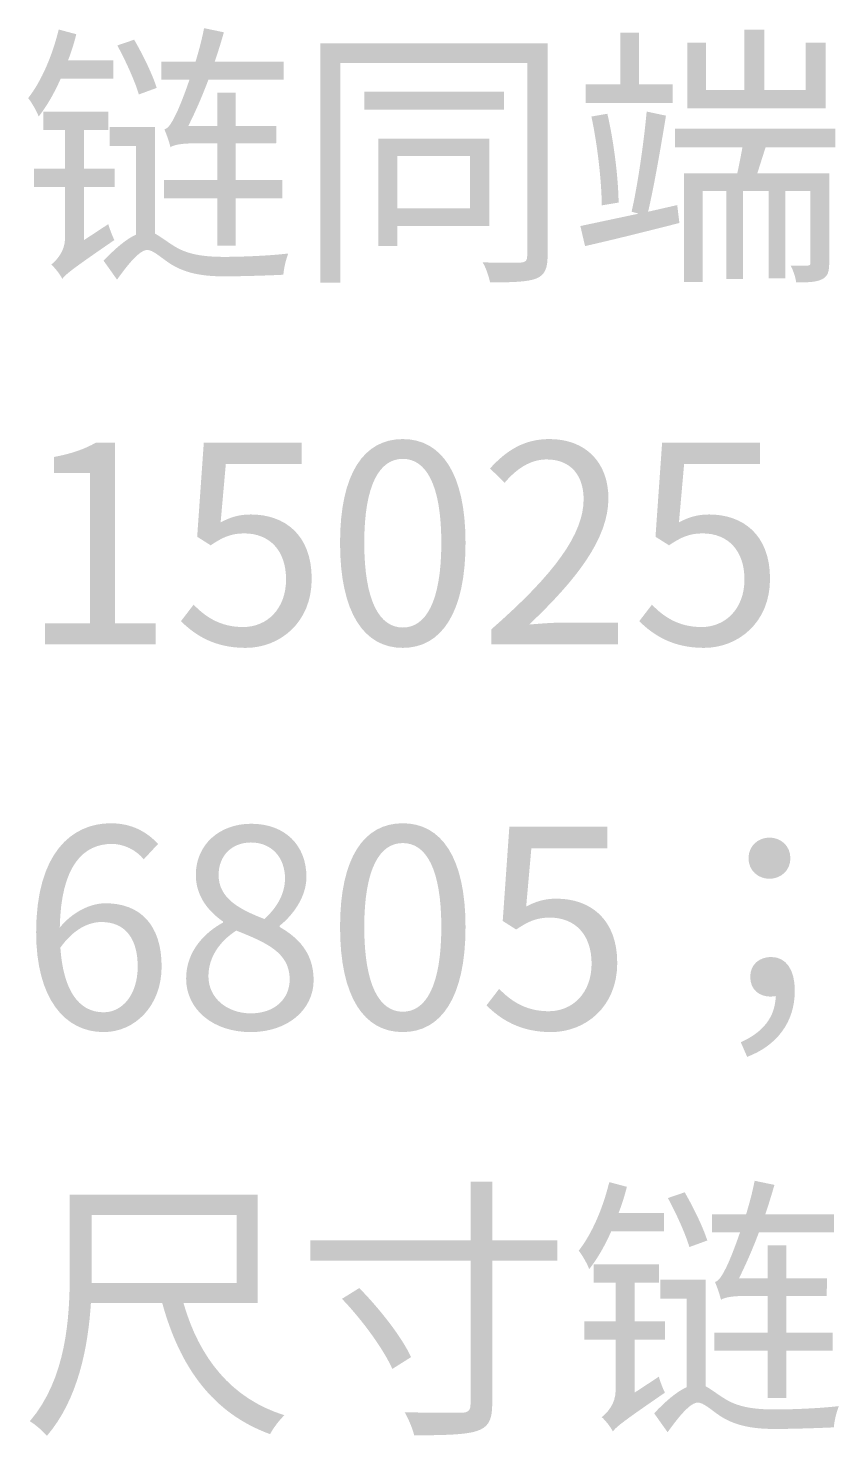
# Model space of a CAD drawing. Header units: millimetres. Extents: x -4600 to 229000, y -4300 to 19460.
# Drawn here: x 19736 to 20580, y 12171 to 13637 of the extents above; entities that cross this region are included whole.
import ezdxf

# ---------------------------------------------------------------- set-up
doc = ezdxf.new("R2010")
doc.units = ezdxf.units.MM
doc.header["$LTSCALE"] = 100
doc.layers.add('A-NOTE', color=7, linetype='Continuous', lineweight=18)

# ---------------------------------------------------------------- blocks, each defined once
blk = doc.blocks.new('A01_SHEET')
at = {"layer": 'A-NOTE'}
h = blk.add_hatch(color=256, dxfattribs=at)
edge = h.paths.add_edge_path()
edge.add_spline(control_points=[(19767.7, 13635.1), (19761.1, 13608.2), (19749.9, 13581.5), (19735.9, 13563.7)], knot_values=[0, 0, 0, 0, 1, 1, 1, 1], degree=3, periodic=0)
edge.add_spline(control_points=[(19735.9, 13563.7), (19739.6, 13559.2), (19745.3, 13549.1), (19746.8, 13544.5)], knot_values=[0, 0, 0, 0, 1, 1, 1, 1], degree=3, periodic=0)
edge.add_spline(control_points=[(19746.8, 13544.5), (19755.4, 13555.4), (19763.1, 13568.9), (19769.7, 13583.8)], knot_values=[0, 0, 0, 0, 1, 1, 1, 1], degree=3, periodic=0)
edge.add_line((19769.7, 13583.8), (19824.7, 13583.8))
edge.add_line((19824.7, 13583.8), (19824.7, 13603))
edge.add_line((19824.7, 13603), (19777.4, 13603))
edge.add_spline(control_points=[(19777.4, 13603), (19780.9, 13611.9), (19783.7, 13621), (19786, 13630.2)], knot_values=[0, 0, 0, 0, 1, 1, 1, 1], degree=3, periodic=0)
edge.add_line((19786, 13630.2), (19767.7, 13635.1))
h = blk.add_hatch(color=256, dxfattribs=at)
edge = h.paths.add_edge_path()
edge.add_line((19868, 13533.7), (19820.7, 13533.7))
edge.add_line((19820.7, 13533.7), (19820.7, 13513.9))
edge.add_line((19820.7, 13513.9), (19848.2, 13513.9))
edge.add_line((19848.2, 13513.9), (19848.2, 13421.6))
edge.add_spline(control_points=[(19848.2, 13421.6), (19837.6, 13416.8), (19825.9, 13406.5), (19814.4, 13394.4)], knot_values=[0, 0, 0, 0, 1, 1, 1, 1], degree=3, periodic=0)
edge.add_line((19814.4, 13394.4), (19828.4, 13374.7))
edge.add_spline(control_points=[(19828.4, 13374.7), (19839.6, 13390.4), (19851.9, 13405.6), (19859.9, 13405.6), (19865.7, 13405.6), (19873.4, 13398.2), (19883.2, 13391.6)], knot_values=[0, 0, 0, 0, 1, 1, 1, 2, 2, 2, 2], degree=3, periodic=0)
edge.add_spline(control_points=[(19883.2, 13391.6), (19898.3, 13381.8), (19915.8, 13378.1), (19939.9, 13378.1), (19957.1, 13378.1), (19986.3, 13379), (20001.5, 13379.8)], knot_values=[0, 0, 0, 0, 1, 1, 1, 2, 2, 2, 2], degree=3, periodic=0)
edge.add_spline(control_points=[(20001.5, 13379.8), (20001.8, 13385.8), (20004.3, 13396.1), (20006.6, 13401.9)], knot_values=[0, 0, 0, 0, 1, 1, 1, 1], degree=3, periodic=0)
edge.add_spline(control_points=[(20006.6, 13401.9), (19987.7, 13399.6), (19958.2, 13398.4), (19940.2, 13398.4), (19917.8, 13398.4), (19900.9, 13401), (19886.9, 13410.2), (19878.9, 13415.3), (19873.1, 13419.9), (19868, 13422.5)], knot_values=[0, 0, 0, 0, 1, 1, 1, 2, 2, 2, 3, 3, 3, 3], degree=3, periodic=0)
edge.add_line((19868, 13422.5), (19868, 13533.7))
edge = h.paths.add_edge_path(flags=0)
edge.add_line((19877.1, 13478.4), (19877.1, 13459.5))
edge.add_line((19877.1, 13459.5), (19932.7, 13459.5))
edge.add_line((19932.7, 13459.5), (19932.7, 13410.2))
edge.add_line((19932.7, 13410.2), (19951.9, 13410.2))
edge.add_line((19951.9, 13410.2), (19951.9, 13459.5))
edge.add_line((19951.9, 13459.5), (20000.3, 13459.5))
edge.add_line((20000.3, 13459.5), (20000.3, 13478.4))
edge.add_line((20000.3, 13478.4), (19951.9, 13478.4))
edge.add_line((19951.9, 13478.4), (19951.9, 13516.5))
edge.add_line((19951.9, 13516.5), (19994, 13516.5))
edge.add_line((19994, 13516.5), (19994.3, 13534.8))
edge.add_line((19994.3, 13534.8), (19951.9, 13534.8))
edge.add_line((19951.9, 13534.8), (19951.9, 13569.2))
edge.add_line((19951.9, 13569.2), (19932.7, 13569.2))
edge.add_line((19932.7, 13569.2), (19932.7, 13534.8))
edge.add_line((19932.7, 13534.8), (19902.6, 13534.8))
edge.add_spline(control_points=[(19902.6, 13534.8), (19909.8, 13549.1), (19917, 13565.5), (19923.5, 13582.9)], knot_values=[0, 0, 0, 0, 1, 1, 1, 1], degree=3, periodic=0)
edge.add_line((19923.5, 13582.9), (20001.8, 13582.9))
edge.add_line((20001.8, 13582.9), (20001.8, 13601.6))
edge.add_line((20001.8, 13601.6), (19930.1, 13601.6))
edge.add_spline(control_points=[(19930.1, 13601.6), (19933.6, 13611.9), (19936.7, 13622.2), (19939.6, 13632.2)], knot_values=[0, 0, 0, 0, 1, 1, 1, 1], degree=3, periodic=0)
edge.add_line((19939.6, 13632.2), (19919, 13636.5))
edge.add_spline(control_points=[(19919, 13636.5), (19916.7, 13624.8), (19913.5, 13612.7), (19910.1, 13601.6)], knot_values=[0, 0, 0, 0, 1, 1, 1, 1], degree=3, periodic=0)
edge.add_line((19910.1, 13601.6), (19874.6, 13601.6))
edge.add_line((19874.6, 13601.6), (19874.6, 13582.9))
edge.add_line((19874.6, 13582.9), (19903.8, 13582.9))
edge.add_spline(control_points=[(19903.8, 13582.9), (19898.6, 13567.5), (19893.5, 13555.2), (19891.2, 13550)], knot_values=[0, 0, 0, 0, 1, 1, 1, 1], degree=3, periodic=0)
edge.add_spline(control_points=[(19891.2, 13550), (19886.3, 13539.7), (19882.3, 13532.2), (19877.7, 13531.1)], knot_values=[0, 0, 0, 0, 1, 1, 1, 1], degree=3, periodic=0)
edge.add_spline(control_points=[(19877.7, 13531.1), (19880, 13525.9), (19883.2, 13516.5), (19884, 13512.5)], knot_values=[0, 0, 0, 0, 1, 1, 1, 1], degree=3, periodic=0)
edge.add_spline(control_points=[(19884, 13512.5), (19886.6, 13514.8), (19895.5, 13516.5), (19906.4, 13516.5)], knot_values=[0, 0, 0, 0, 1, 1, 1, 1], degree=3, periodic=0)
edge.add_line((19906.4, 13516.5), (19932.7, 13516.5))
edge.add_line((19932.7, 13516.5), (19932.7, 13478.4))
edge.add_line((19932.7, 13478.4), (19877.1, 13478.4))
for points in [[(20352.1, 13631.9), (20352.1, 13578.1), (20316, 13578.1), (20316, 13558.6), (20406.6, 13558.6), (20406.6, 13578.1), (20371.6, 13578.1), (20371.6, 13631.9), (20352.1, 13631.9)], [(20421.8, 13621.3), (20421.8, 13553.1), (20565.9, 13553.1), (20565.9, 13621.3), (20545.2, 13621.3), (20545.2, 13572.1), (20502, 13572.1), (20502, 13635.1), (20481.4, 13635.1), (20481.4, 13572.1), (20441.5, 13572.1), (20441.5, 13621.3), (20421.8, 13621.3)]]:
    blk.add_hatch(color=256, dxfattribs=at).paths.add_polyline_path(points)
h = blk.add_hatch(color=256, dxfattribs=at)
edge = h.paths.add_edge_path()
edge.add_spline(control_points=[(19828.7, 13618.5), (19837.3, 13602.7), (19847.1, 13581.2), (19851.1, 13567.5)], knot_values=[0, 0, 0, 0, 1, 1, 1, 1], degree=3, periodic=0)
edge.add_line((19851.1, 13567.5), (19869.7, 13574.3))
edge.add_spline(control_points=[(19869.7, 13574.3), (19865.4, 13588.1), (19855.4, 13608.7), (19846.2, 13624.5)], knot_values=[0, 0, 0, 0, 1, 1, 1, 1], degree=3, periodic=0)
edge.add_line((19846.2, 13624.5), (19828.7, 13618.5))
h = blk.add_hatch(color=256, dxfattribs=at)
edge = h.paths.add_edge_path()
edge.add_line((20039.9, 13620.8), (20039.9, 13371.5))
edge.add_line((20039.9, 13371.5), (20060.8, 13371.5))
edge.add_line((20060.8, 13371.5), (20060.8, 13600.4))
edge.add_line((20060.8, 13600.4), (20255.3, 13600.4))
edge.add_line((20255.3, 13600.4), (20255.3, 13399.6))
edge.add_spline(control_points=[(20255.3, 13399.6), (20255.3, 13394.4), (20253.6, 13392.7), (20248.4, 13392.4)], knot_values=[0, 0, 0, 0, 1, 1, 1, 1], degree=3, periodic=0)
edge.add_spline(control_points=[(20248.4, 13392.4), (20243.6, 13392.4), (20226.9, 13392.1), (20208.9, 13392.7)], knot_values=[0, 0, 0, 0, 1, 1, 1, 1], degree=3, periodic=0)
edge.add_spline(control_points=[(20208.9, 13392.7), (20212.3, 13387.3), (20215.5, 13377.5), (20216.6, 13371.8)], knot_values=[0, 0, 0, 0, 1, 1, 1, 1], degree=3, periodic=0)
edge.add_spline(control_points=[(20216.6, 13371.8), (20241.3, 13371.8), (20255.9, 13372.4), (20264.5, 13375.8), (20273.4, 13379.2), (20276.5, 13386.1), (20276.5, 13399.3)], knot_values=[0, 0, 0, 0, 1, 1, 1, 2, 2, 2, 2], degree=3, periodic=0)
edge.add_line((20276.5, 13399.3), (20276.5, 13620.8))
edge.add_line((20276.5, 13620.8), (20039.9, 13620.8))
h.paths.add_polyline_path([(20100.3, 13521.6), (20100.3, 13409.6), (20120.1, 13409.6), (20120.1, 13430.5), (20215.8, 13430.5), (20215.8, 13521.6), (20100.3, 13521.6)], flags=0)
h.paths.add_polyline_path([(20120.1, 13503.3), (20195.7, 13503.3), (20195.7, 13448.9), (20120.1, 13448.9), (20120.1, 13503.3)], flags=0)
h.paths.add_polyline_path([(20085.7, 13570.3), (20085.7, 13551.7), (20231.2, 13551.7), (20231.2, 13570.3), (20085.7, 13570.3)], flags=0)
h = blk.add_hatch(color=256, dxfattribs=at)
edge = h.paths.add_edge_path()
edge.add_line((19741.9, 13490.1), (19741.9, 13471.2))
edge.add_line((19741.9, 13471.2), (19774.3, 13471.2))
edge.add_line((19774.3, 13471.2), (19774.3, 13417.9))
edge.add_spline(control_points=[(19774.3, 13417.9), (19774.3, 13404.2), (19765.1, 13394.4), (19760, 13390.4)], knot_values=[0, 0, 0, 0, 1, 1, 1, 1], degree=3, periodic=0)
edge.add_spline(control_points=[(19760, 13390.4), (19763.7, 13387), (19769.4, 13379.8), (19771.4, 13375.5)], knot_values=[0, 0, 0, 0, 1, 1, 1, 1], degree=3, periodic=0)
edge.add_spline(control_points=[(19771.4, 13375.5), (19775.4, 13380.7), (19782.3, 13386.1), (19825.6, 13415.9)], knot_values=[0, 0, 0, 0, 1, 1, 1, 1], degree=3, periodic=0)
edge.add_spline(control_points=[(19825.6, 13415.9), (19823.6, 13419.9), (19820.7, 13427.4), (19819.3, 13432.5)], knot_values=[0, 0, 0, 0, 1, 1, 1, 1], degree=3, periodic=0)
edge.add_line((19819.3, 13432.5), (19794.1, 13415.9))
edge.add_line((19794.1, 13415.9), (19794.1, 13471.2))
edge.add_line((19794.1, 13471.2), (19825.9, 13471.2))
edge.add_line((19825.9, 13471.2), (19825.9, 13490.1))
edge.add_line((19825.9, 13490.1), (19794.1, 13490.1))
edge.add_line((19794.1, 13490.1), (19794.1, 13530.5))
edge.add_line((19794.1, 13530.5), (19819.5, 13530.5))
edge.add_line((19819.5, 13530.5), (19819.5, 13549.4))
edge.add_line((19819.5, 13549.4), (19751.7, 13549.4))
edge.add_line((19751.7, 13549.4), (19751.7, 13530.5))
edge.add_line((19751.7, 13530.5), (19774.3, 13530.5))
edge.add_line((19774.3, 13530.5), (19774.3, 13490.1))
edge.add_line((19774.3, 13490.1), (19741.9, 13490.1))
h = blk.add_hatch(color=256, dxfattribs=at)
edge = h.paths.add_edge_path()
edge.add_spline(control_points=[(20379.6, 13549.7), (20376.8, 13518.2), (20370.2, 13472.4), (20363.9, 13445.4)], knot_values=[0, 0, 0, 0, 1, 1, 1, 1], degree=3, periodic=0)
edge.add_line((20363.9, 13445.4), (20371.3, 13443.4))
edge.add_line((20371.3, 13443.4), (20310.6, 13430.5))
edge.add_line((20310.6, 13430.5), (20315.5, 13409.6))
edge.add_spline(control_points=[(20315.5, 13409.6), (20343, 13415.9), (20379.4, 13424.8), (20413.7, 13433.7)], knot_values=[0, 0, 0, 0, 1, 1, 1, 1], degree=3, periodic=0)
edge.add_line((20413.7, 13433.7), (20411.4, 13452.3))
edge.add_line((20411.4, 13452.3), (20381.1, 13445.4))
edge.add_spline(control_points=[(20381.1, 13445.4), (20387.4, 13472.1), (20394.5, 13513.6), (20399.7, 13545.4)], knot_values=[0, 0, 0, 0, 1, 1, 1, 1], degree=3, periodic=0)
edge.add_line((20399.7, 13545.4), (20379.6, 13549.7))
edge = h.paths.add_edge_path(flags=0)
edge.add_spline(control_points=[(20322.1, 13544.5), (20328.4, 13515.3), (20332.7, 13476.9), (20332.9, 13452)], knot_values=[0, 0, 0, 0, 1, 1, 1, 1], degree=3, periodic=0)
edge.add_line((20332.9, 13452), (20350.4, 13454.9))
edge.add_spline(control_points=[(20350.4, 13454.9), (20350.1, 13480.1), (20345.6, 13517.9), (20338.7, 13547.4)], knot_values=[0, 0, 0, 0, 1, 1, 1, 1], degree=3, periodic=0)
edge.add_line((20338.7, 13547.4), (20322.1, 13544.5))
h = blk.add_hatch(color=256, dxfattribs=at)
edge = h.paths.add_edge_path()
edge.add_line((20418.3, 13485.5), (20418.3, 13372.4))
edge.add_line((20418.3, 13372.4), (20437.8, 13372.4))
edge.add_line((20437.8, 13372.4), (20437.8, 13466.9))
edge.add_line((20437.8, 13466.9), (20462.7, 13466.9))
edge.add_line((20462.7, 13466.9), (20462.7, 13375.2))
edge.add_line((20462.7, 13375.2), (20479.9, 13375.2))
edge.add_line((20479.9, 13375.2), (20479.9, 13466.9))
edge.add_line((20479.9, 13466.9), (20506.6, 13466.9))
edge.add_line((20506.6, 13466.9), (20506.6, 13376.1))
edge.add_line((20506.6, 13376.1), (20523.8, 13376.1))
edge.add_line((20523.8, 13376.1), (20523.8, 13466.9))
edge.add_line((20523.8, 13466.9), (20550.1, 13466.9))
edge.add_line((20550.1, 13466.9), (20550.1, 13392.4))
edge.add_spline(control_points=[(20550.1, 13392.4), (20550.1, 13390.1), (20549.5, 13389.3), (20547, 13389.3)], knot_values=[0, 0, 0, 0, 1, 1, 1, 1], degree=3, periodic=0)
edge.add_spline(control_points=[(20547, 13389.3), (20544.7, 13389), (20537.5, 13389), (20529.5, 13389.3)], knot_values=[0, 0, 0, 0, 1, 1, 1, 1], degree=3, periodic=0)
edge.add_spline(control_points=[(20529.5, 13389.3), (20532.1, 13384.4), (20534.6, 13377), (20535.2, 13371.8)], knot_values=[0, 0, 0, 0, 1, 1, 1, 1], degree=3, periodic=0)
edge.add_spline(control_points=[(20535.2, 13371.8), (20548.4, 13371.8), (20556.4, 13372.1), (20562.4, 13375.2)], knot_values=[0, 0, 0, 0, 1, 1, 1, 1], degree=3, periodic=0)
edge.add_spline(control_points=[(20562.4, 13375.2), (20568.2, 13378.1), (20569.6, 13383.3), (20569.6, 13392.1)], knot_values=[0, 0, 0, 0, 1, 1, 1, 1], degree=3, periodic=0)
edge.add_line((20569.6, 13392.1), (20569.6, 13485.5))
edge.add_line((20569.6, 13485.5), (20494.8, 13485.5))
edge.add_line((20494.8, 13485.5), (20503.4, 13512.5))
edge.add_line((20503.4, 13512.5), (20575.9, 13512.5))
edge.add_line((20575.9, 13512.5), (20575.9, 13531.9))
edge.add_line((20575.9, 13531.9), (20409.2, 13531.9))
edge.add_line((20409.2, 13531.9), (20409.2, 13512.5))
edge.add_line((20409.2, 13512.5), (20479.3, 13512.5))
edge.add_spline(control_points=[(20479.3, 13512.5), (20477.6, 13503.6), (20475.9, 13493.8), (20473.9, 13485.5)], knot_values=[0, 0, 0, 0, 1, 1, 1, 1], degree=3, periodic=0)
edge.add_line((20473.9, 13485.5), (20418.3, 13485.5))
h = blk.add_hatch(color=256, dxfattribs=at)
edge = h.paths.add_edge_path()
edge.add_line((19753.4, 12995), (19868.5, 12995))
edge.add_line((19868.5, 12995), (19868.5, 13016.8))
edge.add_line((19868.5, 13016.8), (19826.4, 13016.8))
edge.add_line((19826.4, 13016.8), (19826.4, 13205))
edge.add_line((19826.4, 13205), (19806.4, 13205))
edge.add_spline(control_points=[(19806.4, 13205), (19794.9, 13198.4), (19781.4, 13193.5), (19762.8, 13190.1)], knot_values=[0, 0, 0, 0, 1, 1, 1, 1], degree=3, periodic=0)
edge.add_line((19762.8, 13190.1), (19762.8, 13173.5))
edge.add_line((19762.8, 13173.5), (19800.4, 13173.5))
edge.add_line((19800.4, 13173.5), (19800.4, 13016.8))
edge.add_line((19800.4, 13016.8), (19753.4, 13016.8))
edge.add_line((19753.4, 13016.8), (19753.4, 12995))
h = blk.add_hatch(color=256, dxfattribs=at)
edge = h.paths.add_edge_path()
edge.add_spline(control_points=[(19962.2, 12991.3), (19997.5, 12991.3), (20031, 13017.3), (20031, 13063.2), (20031, 13109.6), (20002.3, 13130.2), (19967.7, 13130.2), (19955.1, 13130.2), (19945.6, 13127.1), (19936.2, 13121.9)], knot_values=[0, 0, 0, 0, 1, 1, 1, 2, 2, 2, 3, 3, 3, 3], degree=3, periodic=0)
edge.add_line((19936.2, 13121.9), (19941.6, 13182.7))
edge.add_line((19941.6, 13182.7), (20020.7, 13182.7))
edge.add_line((20020.7, 13182.7), (20020.7, 13205))
edge.add_line((20020.7, 13205), (19918.7, 13205))
edge.add_line((19918.7, 13205), (19911.8, 13107))
edge.add_line((19911.8, 13107), (19925.8, 13098.1))
edge.add_spline(control_points=[(19925.8, 13098.1), (19937.9, 13106.2), (19946.8, 13110.5), (19960.8, 13110.5), (19987.1, 13110.5), (20004.3, 13092.7), (20004.3, 13062.6), (20004.3, 13032), (19984.6, 13013), (19959.6, 13013), (19935.3, 13013), (19919.8, 13024.2), (19908.1, 13036.3)], knot_values=[0, 0, 0, 0, 1, 1, 1, 2, 2, 2, 3, 3, 3, 4, 4, 4, 4], degree=3, periodic=0)
edge.add_line((19908.1, 13036.3), (19894.9, 13019.1))
edge.add_spline(control_points=[(19894.9, 13019.1), (19909.2, 13005), (19929.3, 12991.3), (19962.2, 12991.3)], knot_values=[0, 0, 0, 0, 1, 1, 1, 1], degree=3, periodic=0)
h = blk.add_hatch(color=256, dxfattribs=at)
edge = h.paths.add_edge_path()
edge.add_spline(control_points=[(20125.8, 12991.3), (20165.6, 12991.3), (20191.1, 13027.4), (20191.1, 13100.7), (20191.1, 13173.5), (20165.6, 13208.7), (20125.8, 13208.7), (20085.7, 13208.7), (20060.5, 13173.5), (20060.5, 13100.7), (20060.5, 13027.4), (20085.7, 12991.3), (20125.8, 12991.3)], knot_values=[0, 0, 0, 0, 1, 1, 1, 2, 2, 2, 3, 3, 3, 4, 4, 4, 4], degree=3, periodic=0)
edge = h.paths.add_edge_path(flags=0)
edge.add_spline(control_points=[(20125.8, 13012.5), (20102, 13012.5), (20085.7, 13039.1), (20085.7, 13100.7), (20085.7, 13162), (20102, 13188.1), (20125.8, 13188.1), (20149.6, 13188.1), (20165.9, 13162), (20165.9, 13100.7), (20165.9, 13039.1), (20149.6, 13012.5), (20125.8, 13012.5)], knot_values=[0, 0, 0, 0, 1, 1, 1, 2, 2, 2, 3, 3, 3, 4, 4, 4, 4], degree=3, periodic=0)
h = blk.add_hatch(color=256, dxfattribs=at)
edge = h.paths.add_edge_path()
edge.add_line((20217.8, 12995), (20349.8, 12995))
edge.add_line((20349.8, 12995), (20349.8, 13017.6))
edge.add_line((20349.8, 13017.6), (20291.7, 13017.6))
edge.add_spline(control_points=[(20291.7, 13017.6), (20281.1, 13017.6), (20268.2, 13016.5), (20257.3, 13015.6)], knot_values=[0, 0, 0, 0, 1, 1, 1, 1], degree=3, periodic=0)
edge.add_spline(control_points=[(20257.3, 13015.6), (20306.6, 13062.3), (20339.8, 13105), (20339.8, 13147.1), (20339.8, 13184.4), (20316, 13208.7), (20278.5, 13208.7), (20251.9, 13208.7), (20233.5, 13196.7), (20216.6, 13178.1)], knot_values=[0, 0, 0, 0, 1, 1, 1, 2, 2, 2, 3, 3, 3, 3], degree=3, periodic=0)
edge.add_line((20216.6, 13178.1), (20231.8, 13163.2))
edge.add_spline(control_points=[(20231.8, 13163.2), (20243.6, 13177.2), (20258.2, 13187.5), (20275.4, 13187.5), (20301.4, 13187.5), (20314, 13170), (20314, 13146), (20314, 13109.9), (20283.7, 13068.1), (20217.8, 13010.5)], knot_values=[0, 0, 0, 0, 1, 1, 1, 2, 2, 2, 3, 3, 3, 3], degree=3, periodic=0)
edge.add_line((20217.8, 13010.5), (20217.8, 12995))
h = blk.add_hatch(color=256, dxfattribs=at)
edge = h.paths.add_edge_path()
edge.add_spline(control_points=[(20439.2, 12991.3), (20474.5, 12991.3), (20508, 13017.3), (20508, 13063.2), (20508, 13109.6), (20479.3, 13130.2), (20444.7, 13130.2), (20432.1, 13130.2), (20422.6, 13127.1), (20413.2, 13121.9)], knot_values=[0, 0, 0, 0, 1, 1, 1, 2, 2, 2, 3, 3, 3, 3], degree=3, periodic=0)
edge.add_line((20413.2, 13121.9), (20418.6, 13182.7))
edge.add_line((20418.6, 13182.7), (20497.7, 13182.7))
edge.add_line((20497.7, 13182.7), (20497.7, 13205))
edge.add_line((20497.7, 13205), (20395.7, 13205))
edge.add_line((20395.7, 13205), (20388.8, 13107))
edge.add_line((20388.8, 13107), (20402.9, 13098.1))
edge.add_spline(control_points=[(20402.9, 13098.1), (20414.9, 13106.2), (20423.8, 13110.5), (20437.8, 13110.5), (20464.2, 13110.5), (20481.4, 13092.7), (20481.4, 13062.6), (20481.4, 13032), (20461.6, 13013), (20436.7, 13013), (20412.3, 13013), (20396.8, 13024.2), (20385.1, 13036.3)], knot_values=[0, 0, 0, 0, 1, 1, 1, 2, 2, 2, 3, 3, 3, 4, 4, 4, 4], degree=3, periodic=0)
edge.add_line((20385.1, 13036.3), (20371.9, 13019.1))
edge.add_spline(control_points=[(20371.9, 13019.1), (20386.2, 13005), (20406.3, 12991.3), (20439.2, 12991.3)], knot_values=[0, 0, 0, 0, 1, 1, 1, 1], degree=3, periodic=0)
h = blk.add_hatch(color=256, dxfattribs=at)
edge = h.paths.add_edge_path()
edge.add_spline(control_points=[(19814.4, 12591.3), (19847.1, 12591.3), (19874.8, 12618.8), (19874.8, 12659.5), (19874.8, 12703.6), (19851.9, 12725.4), (19816.4, 12725.4), (19800.1, 12725.4), (19781.7, 12715.9), (19768.8, 12700.1)], knot_values=[0, 0, 0, 0, 1, 1, 1, 2, 2, 2, 3, 3, 3, 3], degree=3, periodic=0)
edge.add_spline(control_points=[(19768.8, 12700.1), (19770, 12765.2), (19793.8, 12787.2), (19823, 12787.2), (19835.6, 12787.2), (19848.2, 12780.9), (19856.2, 12771.2)], knot_values=[0, 0, 0, 0, 1, 1, 1, 2, 2, 2, 2], degree=3, periodic=0)
edge.add_line((19856.2, 12771.2), (19871.1, 12787.2))
edge.add_spline(control_points=[(19871.1, 12787.2), (19859.4, 12799.8), (19843.6, 12808.7), (19821.8, 12808.7), (19781.2, 12808.7), (19744.2, 12777.5), (19744.2, 12695.3), (19744.2, 12625.9), (19774.3, 12591.3), (19814.4, 12591.3)], knot_values=[0, 0, 0, 0, 1, 1, 1, 2, 2, 2, 3, 3, 3, 3], degree=3, periodic=0)
edge = h.paths.add_edge_path(flags=0)
edge.add_spline(control_points=[(19769.4, 12679.2), (19783.2, 12698.7), (19799.2, 12705.9), (19812.1, 12705.9), (19837.6, 12705.9), (19849.9, 12687.8), (19849.9, 12659.5), (19849.9, 12630.8), (19834.4, 12611.9), (19814.4, 12611.9), (19788, 12611.9), (19772.3, 12635.7), (19769.4, 12679.2)], knot_values=[0, 0, 0, 0, 1, 1, 1, 2, 2, 2, 3, 3, 3, 4, 4, 4, 4], degree=3, periodic=0)
h = blk.add_hatch(color=256, dxfattribs=at)
edge = h.paths.add_edge_path()
edge.add_spline(control_points=[(19967.4, 12591.3), (20006.6, 12591.3), (20033, 12615.1), (20033, 12645.4), (20033, 12674.4), (20016.1, 12690.1), (19997.7, 12700.7)], knot_values=[0, 0, 0, 0, 1, 1, 1, 2, 2, 2, 2], degree=3, periodic=0)
edge.add_line((19997.7, 12700.7), (19997.7, 12702.1))
edge.add_spline(control_points=[(19997.7, 12702.1), (20010.1, 12711.9), (20025.5, 12730.8), (20025.5, 12752.9), (20025.5, 12785.2), (20003.8, 12808.2), (19968, 12808.2), (19935.3, 12808.2), (19910.4, 12786.7), (19910.4, 12754.9), (19910.4, 12732.8), (19923.5, 12717), (19938.7, 12706.4)], knot_values=[0, 0, 0, 0, 1, 1, 1, 2, 2, 2, 3, 3, 3, 4, 4, 4, 4], degree=3, periodic=0)
edge.add_line((19938.7, 12706.4), (19938.7, 12705.3))
edge.add_spline(control_points=[(19938.7, 12705.3), (19919.5, 12695), (19900.3, 12675.2), (19900.3, 12647.1), (19900.3, 12614.8), (19928.4, 12591.3), (19967.4, 12591.3)], knot_values=[0, 0, 0, 0, 1, 1, 1, 2, 2, 2, 2], degree=3, periodic=0)
edge = h.paths.add_edge_path(flags=0)
edge.add_spline(control_points=[(19967.7, 12610.8), (19942.5, 12610.8), (19923.5, 12627.1), (19923.5, 12649.4), (19923.5, 12669.5), (19935.6, 12686.1), (19952.5, 12697)], knot_values=[0, 0, 0, 0, 1, 1, 1, 2, 2, 2, 2], degree=3, periodic=0)
edge.add_spline(control_points=[(19952.5, 12697), (19982.3, 12685), (20008.1, 12674.6), (20008.1, 12646.3), (20008.1, 12625.4), (19992, 12610.8), (19967.7, 12610.8)], knot_values=[0, 0, 0, 0, 1, 1, 1, 2, 2, 2, 2], degree=3, periodic=0)
edge = h.paths.add_edge_path(flags=0)
edge.add_spline(control_points=[(19981.7, 12709), (19956.8, 12718.8), (19934.1, 12729.9), (19934.1, 12754.9), (19934.1, 12775.2), (19948.2, 12788.7), (19967.7, 12788.7), (19990, 12788.7), (20003.2, 12772.3), (20003.2, 12751.4), (20003.2, 12736), (19995.7, 12721.6), (19981.7, 12709)], knot_values=[0, 0, 0, 0, 1, 1, 1, 2, 2, 2, 3, 3, 3, 4, 4, 4, 4], degree=3, periodic=0)
h = blk.add_hatch(color=256, dxfattribs=at)
edge = h.paths.add_edge_path()
edge.add_spline(control_points=[(20125.8, 12591.3), (20165.6, 12591.3), (20191.1, 12627.4), (20191.1, 12700.7), (20191.1, 12773.5), (20165.6, 12808.7), (20125.8, 12808.7), (20085.7, 12808.7), (20060.5, 12773.5), (20060.5, 12700.7), (20060.5, 12627.4), (20085.7, 12591.3), (20125.8, 12591.3)], knot_values=[0, 0, 0, 0, 1, 1, 1, 2, 2, 2, 3, 3, 3, 4, 4, 4, 4], degree=3, periodic=0)
edge = h.paths.add_edge_path(flags=0)
edge.add_spline(control_points=[(20125.8, 12612.5), (20102, 12612.5), (20085.7, 12639.1), (20085.7, 12700.7), (20085.7, 12762), (20102, 12788.1), (20125.8, 12788.1), (20149.6, 12788.1), (20165.9, 12762), (20165.9, 12700.7), (20165.9, 12639.1), (20149.6, 12612.5), (20125.8, 12612.5)], knot_values=[0, 0, 0, 0, 1, 1, 1, 2, 2, 2, 3, 3, 3, 4, 4, 4, 4], degree=3, periodic=0)
h = blk.add_hatch(color=256, dxfattribs=at)
edge = h.paths.add_edge_path()
edge.add_spline(control_points=[(20280.2, 12591.3), (20315.5, 12591.3), (20349, 12617.3), (20349, 12663.2), (20349, 12709.6), (20320.3, 12730.2), (20285.7, 12730.2), (20273.1, 12730.2), (20263.6, 12727.1), (20254.2, 12721.9)], knot_values=[0, 0, 0, 0, 1, 1, 1, 2, 2, 2, 3, 3, 3, 3], degree=3, periodic=0)
edge.add_line((20254.2, 12721.9), (20259.6, 12782.7))
edge.add_line((20259.6, 12782.7), (20338.7, 12782.7))
edge.add_line((20338.7, 12782.7), (20338.7, 12805))
edge.add_line((20338.7, 12805), (20236.7, 12805))
edge.add_line((20236.7, 12805), (20229.8, 12707))
edge.add_line((20229.8, 12707), (20243.8, 12698.1))
edge.add_spline(control_points=[(20243.8, 12698.1), (20255.9, 12706.2), (20264.8, 12710.5), (20278.8, 12710.5), (20305.2, 12710.5), (20322.3, 12692.7), (20322.3, 12662.6), (20322.3, 12632), (20302.6, 12613), (20277.7, 12613), (20253.3, 12613), (20237.8, 12624.2), (20226.1, 12636.3)], knot_values=[0, 0, 0, 0, 1, 1, 1, 2, 2, 2, 3, 3, 3, 4, 4, 4, 4], degree=3, periodic=0)
edge.add_line((20226.1, 12636.3), (20212.9, 12619.1))
edge.add_spline(control_points=[(20212.9, 12619.1), (20227.2, 12605), (20247.3, 12591.3), (20280.2, 12591.3)], knot_values=[0, 0, 0, 0, 1, 1, 1, 1], degree=3, periodic=0)
h = blk.add_hatch(color=256, dxfattribs=at)
edge = h.paths.add_edge_path()
edge.add_spline(control_points=[(20507.4, 12750.9), (20518.9, 12750.9), (20529.2, 12759.2), (20529.2, 12772.3), (20529.2, 12785.5), (20518.9, 12793.8), (20507.4, 12793.8), (20496, 12793.8), (20485.6, 12785.5), (20485.6, 12772.3), (20485.6, 12759.2), (20496, 12750.9), (20507.4, 12750.9)], knot_values=[0, 0, 0, 0, 1, 1, 1, 2, 2, 2, 3, 3, 3, 4, 4, 4, 4], degree=3, periodic=0)
h = blk.add_hatch(color=256, dxfattribs=at)
edge = h.paths.add_edge_path()
edge.add_spline(control_points=[(20484.2, 12565.5), (20514.9, 12577.2), (20533.8, 12601.3), (20533.8, 12634.5), (20533.8, 12656), (20524.9, 12669.5), (20509.1, 12669.5), (20497.7, 12669.5), (20487.4, 12662.3), (20487.4, 12648.9), (20487.4, 12635.1), (20497.1, 12628.2), (20508.9, 12628.2)], knot_values=[0, 0, 0, 0, 1, 1, 1, 2, 2, 2, 3, 3, 3, 4, 4, 4, 4], degree=3, periodic=0)
edge.add_line((20508.9, 12628.2), (20514, 12628.8))
edge.add_spline(control_points=[(20514, 12628.8), (20513.2, 12606.5), (20500.8, 12591.3), (20477.6, 12580.7)], knot_values=[0, 0, 0, 0, 1, 1, 1, 1], degree=3, periodic=0)
edge.add_line((20477.6, 12580.7), (20484.2, 12565.5))
h = blk.add_hatch(color=256, dxfattribs=at)
edge = h.paths.add_edge_path()
edge.add_line((20196.3, 12435.7), (20196.3, 12374.6))
edge.add_line((20196.3, 12374.6), (20029.5, 12374.6))
edge.add_line((20029.5, 12374.6), (20029.5, 12353.4))
edge.add_line((20029.5, 12353.4), (20196.3, 12353.4))
edge.add_line((20196.3, 12353.4), (20196.3, 12204.2))
edge.add_spline(control_points=[(20196.3, 12204.2), (20196.3, 12197.3), (20194, 12195.3), (20187.1, 12195)], knot_values=[0, 0, 0, 0, 1, 1, 1, 1], degree=3, periodic=0)
edge.add_spline(control_points=[(20187.1, 12195), (20179.4, 12195), (20154.5, 12194.7), (20127.8, 12195.6)], knot_values=[0, 0, 0, 0, 1, 1, 1, 1], degree=3, periodic=0)
edge.add_spline(control_points=[(20127.8, 12195.6), (20131.5, 12189), (20136.1, 12178.4), (20137.6, 12171.5)], knot_values=[0, 0, 0, 0, 1, 1, 1, 1], degree=3, periodic=0)
edge.add_spline(control_points=[(20137.6, 12171.5), (20168.5, 12171.5), (20190.6, 12172.1), (20202.3, 12175.8), (20214.3, 12179.5), (20218.9, 12186.4), (20218.9, 12204.2)], knot_values=[0, 0, 0, 0, 1, 1, 1, 2, 2, 2, 2], degree=3, periodic=0)
edge.add_line((20218.9, 12204.2), (20218.9, 12353.4))
edge.add_line((20218.9, 12353.4), (20286.5, 12353.4))
edge.add_line((20286.5, 12353.4), (20286.5, 12374.6))
edge.add_line((20286.5, 12374.6), (20218.9, 12374.6))
edge.add_line((20218.9, 12374.6), (20218.9, 12435.7))
edge.add_line((20218.9, 12435.7), (20196.3, 12435.7))
edge = h.paths.add_edge_path(flags=0)
edge.add_spline(control_points=[(20062.5, 12313.6), (20083.7, 12291.5), (20106, 12260.9), (20114.9, 12240.6)], knot_values=[0, 0, 0, 0, 1, 1, 1, 1], degree=3, periodic=0)
edge.add_line((20114.9, 12240.6), (20134.4, 12252.9))
edge.add_spline(control_points=[(20134.4, 12252.9), (20125, 12273.5), (20101.7, 12303.3), (20080.5, 12324.8)], knot_values=[0, 0, 0, 0, 1, 1, 1, 1], degree=3, periodic=0)
edge.add_line((20080.5, 12324.8), (20062.5, 12313.6))
h = blk.add_hatch(color=256, dxfattribs=at)
edge = h.paths.add_edge_path()
edge.add_spline(control_points=[(20340.7, 12435.1), (20334.1, 12408.2), (20322.9, 12381.5), (20308.9, 12363.7)], knot_values=[0, 0, 0, 0, 1, 1, 1, 1], degree=3, periodic=0)
edge.add_spline(control_points=[(20308.9, 12363.7), (20312.6, 12359.2), (20318.3, 12349.1), (20319.8, 12344.5)], knot_values=[0, 0, 0, 0, 1, 1, 1, 1], degree=3, periodic=0)
edge.add_spline(control_points=[(20319.8, 12344.5), (20328.4, 12355.4), (20336.1, 12368.9), (20342.7, 12383.8)], knot_values=[0, 0, 0, 0, 1, 1, 1, 1], degree=3, periodic=0)
edge.add_line((20342.7, 12383.8), (20397.7, 12383.8))
edge.add_line((20397.7, 12383.8), (20397.7, 12403))
edge.add_line((20397.7, 12403), (20350.4, 12403))
edge.add_spline(control_points=[(20350.4, 12403), (20353.9, 12411.9), (20356.7, 12421), (20359, 12430.2)], knot_values=[0, 0, 0, 0, 1, 1, 1, 1], degree=3, periodic=0)
edge.add_line((20359, 12430.2), (20340.7, 12435.1))
h = blk.add_hatch(color=256, dxfattribs=at)
edge = h.paths.add_edge_path()
edge.add_line((20441, 12333.7), (20393.7, 12333.7))
edge.add_line((20393.7, 12333.7), (20393.7, 12313.9))
edge.add_line((20393.7, 12313.9), (20421.2, 12313.9))
edge.add_line((20421.2, 12313.9), (20421.2, 12221.6))
edge.add_spline(control_points=[(20421.2, 12221.6), (20410.6, 12216.8), (20398.8, 12206.5), (20387.4, 12194.4)], knot_values=[0, 0, 0, 0, 1, 1, 1, 1], degree=3, periodic=0)
edge.add_line((20387.4, 12194.4), (20401.4, 12174.7))
edge.add_spline(control_points=[(20401.4, 12174.7), (20412.6, 12190.4), (20424.9, 12205.6), (20432.9, 12205.6), (20438.7, 12205.6), (20446.4, 12198.2), (20456.1, 12191.6)], knot_values=[0, 0, 0, 0, 1, 1, 1, 2, 2, 2, 2], degree=3, periodic=0)
edge.add_spline(control_points=[(20456.1, 12191.6), (20471.3, 12181.8), (20488.8, 12178.1), (20512.9, 12178.1), (20530.1, 12178.1), (20559.3, 12179), (20574.5, 12179.8)], knot_values=[0, 0, 0, 0, 1, 1, 1, 2, 2, 2, 2], degree=3, periodic=0)
edge.add_spline(control_points=[(20574.5, 12179.8), (20574.7, 12185.8), (20577.3, 12196.1), (20579.6, 12201.9)], knot_values=[0, 0, 0, 0, 1, 1, 1, 1], degree=3, periodic=0)
edge.add_spline(control_points=[(20579.6, 12201.9), (20560.7, 12199.6), (20531.2, 12198.4), (20513.2, 12198.4), (20490.8, 12198.4), (20473.9, 12201), (20459.9, 12210.2), (20451.8, 12215.3), (20446.1, 12219.9), (20441, 12222.5)], knot_values=[0, 0, 0, 0, 1, 1, 1, 2, 2, 2, 3, 3, 3, 3], degree=3, periodic=0)
edge.add_line((20441, 12222.5), (20441, 12333.7))
edge = h.paths.add_edge_path(flags=0)
edge.add_line((20450.1, 12278.4), (20450.1, 12259.5))
edge.add_line((20450.1, 12259.5), (20505.7, 12259.5))
edge.add_line((20505.7, 12259.5), (20505.7, 12210.2))
edge.add_line((20505.7, 12210.2), (20524.9, 12210.2))
edge.add_line((20524.9, 12210.2), (20524.9, 12259.5))
edge.add_line((20524.9, 12259.5), (20573.3, 12259.5))
edge.add_line((20573.3, 12259.5), (20573.3, 12278.4))
edge.add_line((20573.3, 12278.4), (20524.9, 12278.4))
edge.add_line((20524.9, 12278.4), (20524.9, 12316.5))
edge.add_line((20524.9, 12316.5), (20567, 12316.5))
edge.add_line((20567, 12316.5), (20567.3, 12334.8))
edge.add_line((20567.3, 12334.8), (20524.9, 12334.8))
edge.add_line((20524.9, 12334.8), (20524.9, 12369.2))
edge.add_line((20524.9, 12369.2), (20505.7, 12369.2))
edge.add_line((20505.7, 12369.2), (20505.7, 12334.8))
edge.add_line((20505.7, 12334.8), (20475.6, 12334.8))
edge.add_spline(control_points=[(20475.6, 12334.8), (20482.8, 12349.1), (20489.9, 12365.5), (20496.5, 12382.9)], knot_values=[0, 0, 0, 0, 1, 1, 1, 1], degree=3, periodic=0)
edge.add_line((20496.5, 12382.9), (20574.7, 12382.9))
edge.add_line((20574.7, 12382.9), (20574.7, 12401.6))
edge.add_line((20574.7, 12401.6), (20503.1, 12401.6))
edge.add_spline(control_points=[(20503.1, 12401.6), (20506.6, 12411.9), (20509.7, 12422.2), (20512.6, 12432.2)], knot_values=[0, 0, 0, 0, 1, 1, 1, 1], degree=3, periodic=0)
edge.add_line((20512.6, 12432.2), (20492, 12436.5))
edge.add_spline(control_points=[(20492, 12436.5), (20489.7, 12424.8), (20486.5, 12412.7), (20483.1, 12401.6)], knot_values=[0, 0, 0, 0, 1, 1, 1, 1], degree=3, periodic=0)
edge.add_line((20483.1, 12401.6), (20447.5, 12401.6))
edge.add_line((20447.5, 12401.6), (20447.5, 12382.9))
edge.add_line((20447.5, 12382.9), (20476.8, 12382.9))
edge.add_spline(control_points=[(20476.8, 12382.9), (20471.6, 12367.5), (20466.5, 12355.2), (20464.2, 12350)], knot_values=[0, 0, 0, 0, 1, 1, 1, 1], degree=3, periodic=0)
edge.add_spline(control_points=[(20464.2, 12350), (20459.3, 12339.7), (20455.3, 12332.2), (20450.7, 12331.1)], knot_values=[0, 0, 0, 0, 1, 1, 1, 1], degree=3, periodic=0)
edge.add_spline(control_points=[(20450.7, 12331.1), (20453, 12325.9), (20456.1, 12316.5), (20457, 12312.5)], knot_values=[0, 0, 0, 0, 1, 1, 1, 1], degree=3, periodic=0)
edge.add_spline(control_points=[(20457, 12312.5), (20459.6, 12314.8), (20468.5, 12316.5), (20479.3, 12316.5)], knot_values=[0, 0, 0, 0, 1, 1, 1, 1], degree=3, periodic=0)
edge.add_line((20479.3, 12316.5), (20505.7, 12316.5))
edge.add_line((20505.7, 12316.5), (20505.7, 12278.4))
edge.add_line((20505.7, 12278.4), (20450.1, 12278.4))
h = blk.add_hatch(color=256, dxfattribs=at)
edge = h.paths.add_edge_path()
edge.add_line((19779.2, 12421.9), (19779.2, 12340.8))
edge.add_spline(control_points=[(19779.2, 12340.8), (19779.2, 12293.8), (19775.7, 12230.8), (19737.6, 12186.1)], knot_values=[0, 0, 0, 0, 1, 1, 1, 1], degree=3, periodic=0)
edge.add_spline(control_points=[(19737.6, 12186.1), (19742.5, 12183.5), (19751.7, 12175.5), (19755.4, 12170.9)], knot_values=[0, 0, 0, 0, 1, 1, 1, 1], degree=3, periodic=0)
edge.add_spline(control_points=[(19755.4, 12170.9), (19788, 12209), (19798.3, 12263.5), (19801.2, 12309.3)], knot_values=[0, 0, 0, 0, 1, 1, 1, 1], degree=3, periodic=0)
edge.add_line((19801.2, 12309.3), (19875.4, 12309.3))
edge.add_spline(control_points=[(19875.4, 12309.3), (19893.8, 12242.3), (19928.1, 12194.4), (19987.7, 12172.7)], knot_values=[0, 0, 0, 0, 1, 1, 1, 1], degree=3, periodic=0)
edge.add_spline(control_points=[(19987.7, 12172.7), (19990.9, 12179), (19997.5, 12187.6), (20002.6, 12192.4)], knot_values=[0, 0, 0, 0, 1, 1, 1, 1], degree=3, periodic=0)
edge.add_spline(control_points=[(20002.6, 12192.4), (19947.3, 12209.6), (19913.8, 12252.3), (19897.5, 12309.3)], knot_values=[0, 0, 0, 0, 1, 1, 1, 1], degree=3, periodic=0)
edge.add_line((19897.5, 12309.3), (19974.8, 12309.3))
edge.add_line((19974.8, 12309.3), (19974.8, 12421.9))
edge.add_line((19974.8, 12421.9), (19779.2, 12421.9))
h.paths.add_polyline_path([(19802.1, 12400.7), (19952.8, 12400.7), (19952.8, 12330.2), (19802.1, 12330.2), (19802.1, 12340.8), (19802.1, 12400.7)], flags=0)
h = blk.add_hatch(color=256, dxfattribs=at)
edge = h.paths.add_edge_path()
edge.add_spline(control_points=[(20401.7, 12418.5), (20410.3, 12402.7), (20420, 12381.2), (20424.1, 12367.5)], knot_values=[0, 0, 0, 0, 1, 1, 1, 1], degree=3, periodic=0)
edge.add_line((20424.1, 12367.5), (20442.7, 12374.3))
edge.add_spline(control_points=[(20442.7, 12374.3), (20438.4, 12388.1), (20428.3, 12408.7), (20419.2, 12424.5)], knot_values=[0, 0, 0, 0, 1, 1, 1, 1], degree=3, periodic=0)
edge.add_line((20419.2, 12424.5), (20401.7, 12418.5))
h = blk.add_hatch(color=256, dxfattribs=at)
edge = h.paths.add_edge_path()
edge.add_line((20314.9, 12290.1), (20314.9, 12271.2))
edge.add_line((20314.9, 12271.2), (20347.3, 12271.2))
edge.add_line((20347.3, 12271.2), (20347.3, 12217.9))
edge.add_spline(control_points=[(20347.3, 12217.9), (20347.3, 12204.2), (20338.1, 12194.4), (20332.9, 12190.4)], knot_values=[0, 0, 0, 0, 1, 1, 1, 1], degree=3, periodic=0)
edge.add_spline(control_points=[(20332.9, 12190.4), (20336.7, 12187), (20342.4, 12179.8), (20344.4, 12175.5)], knot_values=[0, 0, 0, 0, 1, 1, 1, 1], degree=3, periodic=0)
edge.add_spline(control_points=[(20344.4, 12175.5), (20348.4, 12180.7), (20355.3, 12186.1), (20398.6, 12215.9)], knot_values=[0, 0, 0, 0, 1, 1, 1, 1], degree=3, periodic=0)
edge.add_spline(control_points=[(20398.6, 12215.9), (20396.5, 12219.9), (20393.7, 12227.4), (20392.3, 12232.5)], knot_values=[0, 0, 0, 0, 1, 1, 1, 1], degree=3, periodic=0)
edge.add_line((20392.3, 12232.5), (20367, 12215.9))
edge.add_line((20367, 12215.9), (20367, 12271.2))
edge.add_line((20367, 12271.2), (20398.8, 12271.2))
edge.add_line((20398.8, 12271.2), (20398.8, 12290.1))
edge.add_line((20398.8, 12290.1), (20367, 12290.1))
edge.add_line((20367, 12290.1), (20367, 12330.5))
edge.add_line((20367, 12330.5), (20392.5, 12330.5))
edge.add_line((20392.5, 12330.5), (20392.5, 12349.4))
edge.add_line((20392.5, 12349.4), (20324.6, 12349.4))
edge.add_line((20324.6, 12349.4), (20324.6, 12330.5))
edge.add_line((20324.6, 12330.5), (20347.3, 12330.5))
edge.add_line((20347.3, 12330.5), (20347.3, 12290.1))
edge.add_line((20347.3, 12290.1), (20314.9, 12290.1))

msp = doc.modelspace()

# ---------------------------------------------------------------- block references
msp.add_blockref('A01_SHEET', (0, 0))

doc.saveas('drawing.dxf')
